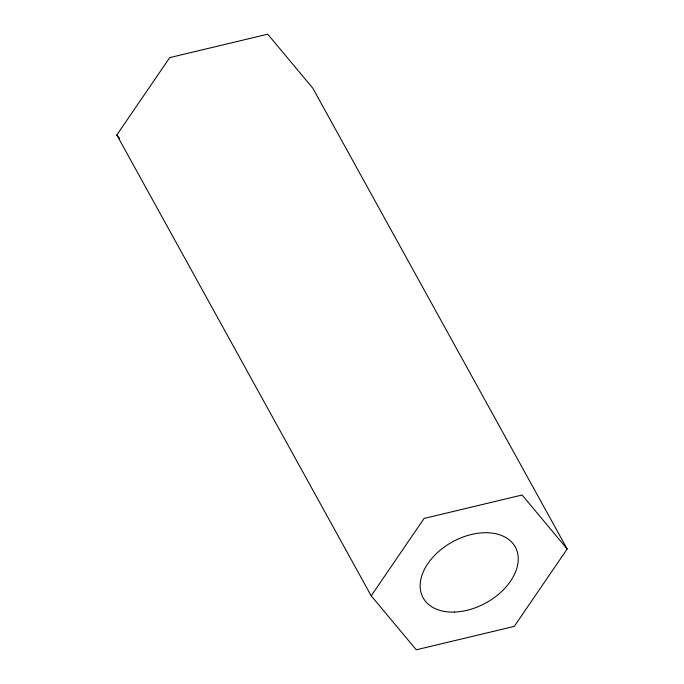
<?xml version="1.0" encoding="UTF-8"?>
<svg xmlns="http://www.w3.org/2000/svg" width="684" height="684" viewBox="0 0 684 684"><rect width="100%" height="100%" fill="white"/><g stroke="black" fill="none" stroke-linecap="round" stroke-linejoin="round"><path stroke-width="1.03" d="M116.819 135.005L169.735 57.61L267.726 34.2L312.802 88.185L567.181 548.995L514.265 626.39L416.274 649.8L371.198 595.815L116.819 135.005L119.546 138.279M371.198 595.815L424.114 518.429L522.106 495.011L567.181 548.995M454.321 612.069A52.625 34.807 -28.9 0 0 517.104 551.287A52.625 34.807 -28.9 0 0 436.144 553.869A52.625 34.807 -28.9 0 0 454.321 612.069"/></g></svg>
